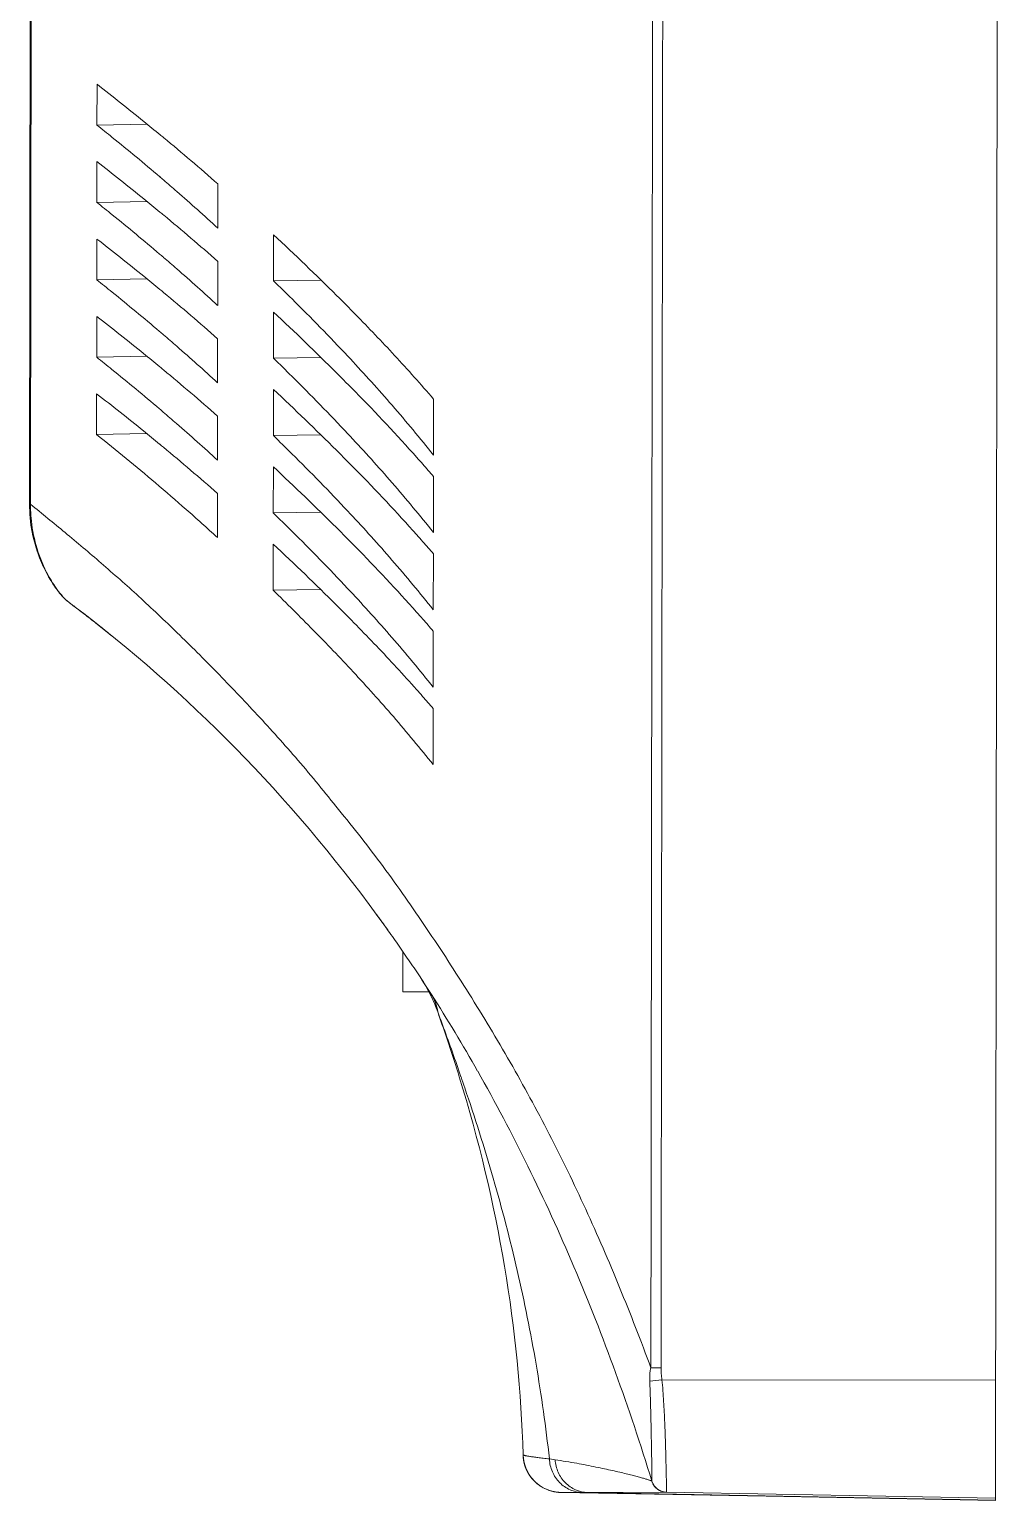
# Model space of a CAD drawing. Header units: millimetres. Extents: x -71336 to -35435, y -26189 to 22712.
# Drawn here: x -68773.88 to -68741.95, y -2242.93 to -2194.67 of the extents above; entities that cross this region are included whole.
import ezdxf

# ---------------------------------------------------------------- set-up
doc = ezdxf.new("R2010")
doc.units = ezdxf.units.MM
doc.layers.add('SC - Equipment', color=7, linetype='Continuous', lineweight=13)

# ---------------------------------------------------------------- blocks, each defined once
blk = doc.blocks.new('*U95')
at = {"layer": 'SC - Equipment', "color": 6}
for p, q in [((-31.733, -96.518), (-31.733, 96.515)), ((-0.037, 63.876), (-0.037, -63.876)), ((0, 63.876), (0, -63.876)), ((-2.201, -51.434), (-2.201, -50.096)), ((-2.201, -51.434), (-3.843, -51.397)), ((-2.201, -53.972), (-2.201, -52.634)), ((-6.169, -54.806), (-6.169, -53.361)), ((-2.201, -53.972), (-3.843, -53.935)), ((-8.002, -56.536), (-8.002, -55.024)), ((-2.201, -56.51), (-2.201, -55.172)), ((-6.169, -57.344), (-6.169, -55.898)), ((-8.002, -56.536), (-9.556, -56.509)), ((-2.201, -56.51), (-3.843, -56.473)), ((-8.002, -59.074), (-8.002, -57.562)), ((-2.201, -59.047), (-2.201, -57.71)), ((-6.169, -59.882), (-6.169, -58.436)), ((-10.444, -59.009), (-10.524, -59.095)), ((-8.002, -59.074), (-9.556, -59.046)), ((-2.201, -59.047), (-3.843, -59.011)), ((-8.002, -61.612), (-8.002, -60.099)), ((-2.201, -61.585), (-2.201, -60.248)), ((-13.255, -62.247), (-13.255, -60.407)), ((-6.169, -62.42), (-6.169, -60.974)), ((-10.444, -61.547), (-10.524, -61.633)), ((-8.002, -61.612), (-9.556, -61.584)), ((-2.201, -61.585), (-3.843, -61.548)), ((-8.002, -64.149), (-8.002, -62.637)), ((-13.255, -64.784), (-13.255, -62.945)), ((-6.169, -64.958), (-6.169, -63.512)), ((-10.444, -64.085), (-10.524, -64.171)), ((-8.002, -64.149), (-9.556, -64.122)), ((0, -63.876), (-0.037, -63.876)), ((-0.012, -64.199), (0, -63.876)), ((-13.255, -67.322), (-13.255, -65.483)), ((-8.002, -66.687), (-8.002, -65.175)), ((-0.608, -66.208), (-0.62, -66.204)), ((-10.444, -66.623), (-10.524, -66.708)), ((-8.002, -66.687), (-9.556, -66.66)), ((-1.251, -67.054), (-1.293, -67.087)), ((-1.079, -66.887), (-1.032, -66.833)), ((-1.032, -66.833), (-0.984, -66.775)), ((-0.987, -66.779), (-0.936, -66.713)), ((-1.763, -67.443), (-1.738, -67.423)), ((-1.694, -67.39), (-1.738, -67.423)), ((-1.435, -67.194), (-1.431, -67.191)), ((-1.356, -67.134), (-1.431, -67.191)), ((-1.293, -67.087), (-1.356, -67.134)), ((-13.255, -69.86), (-13.255, -68.021)), ((-2.182, -67.768), (-2.137, -67.733)), ((-2.627, -68.121), (-2.69, -68.172)), ((-2.69, -68.172), (-2.627, -68.121)), ((-2.686, -68.169), (-2.69, -68.172)), ((-13.255, -72.398), (-13.255, -70.559)), ((-11.651, -77.657), (-11.599, -77.584)), ((-11.629, -77.625), (-11.604, -77.592)), ((-11.621, -77.615), (-11.589, -77.57)), ((-11.604, -77.592), (-11.504, -77.452)), ((-11.581, -77.559), (-11.55, -77.517)), ((-11.486, -77.429), (-11.462, -77.397)), ((-11.449, -77.38), (-11.442, -77.37)), ((-11.443, -77.371), (-11.436, -77.361)), ((-11.425, -77.345), (-11.415, -77.331)), ((-11.421, -77.34), (-11.414, -77.33)), ((-11.414, -77.33), (-11.409, -77.324)), ((-11.803, -77.867), (-11.772, -77.825)), ((-11.772, -77.825), (-11.714, -77.743)), ((-12.268, -78.53), (-12.268, -79.854)), ((-12.857, -79.4), (-12.871, -79.421)), ((-13.126, -79.854), (-12.268, -79.854)), ((-13.417, -80.513), (-13.416, -80.504)), ((-31.733, -92.568), (-20.788, -92.568)), ((-20.758, -92.178), (-20.425, -92.178)), ((-17.097, -95.168), (-17.287, -95.196)), ((-20.46, -95.895), (-20.46, -95.896)), ((-20.937, -96.255), (-31.733, -96.443)), ((-18.357, -96.268), (-31.733, -96.502)), ((-31.733, -96.518), (-24.208, -96.387)), ((-17.481, -96.27), (-24.208, -96.387)), ((-20.937, -96.255), (-20.937, -96.255)), ((-18.357, -96.268), (-20.937, -96.255)), ((-17.481, -96.27), (-18.18, -96.269)), ((-17.481, -96.27), (-17.39, -96.265)), ((-17.474, -96.269), (-17.473, -96.269)), ((-17.473, -96.269), (-17.467, -96.269)), ((-17.467, -96.269), (-17.461, -96.269)), ((-17.461, -96.269), (-17.454, -96.269)), ((-17.454, -96.269), (-17.447, -96.269)), ((-17.447, -96.269), (-17.44, -96.268)), ((-17.44, -96.268), (-17.432, -96.268)), ((-17.432, -96.268), (-17.421, -96.267)), ((-17.32, -96.257), (-17.301, -96.254)), ((-17.209, -96.235), (-17.171, -96.226)), ((-17.171, -96.226), (-17.105, -96.206))]:
    blk.add_line(p, q, dxfattribs=at)
for points in [[(-0.607, -66.208), (-0.46, -65.923), (-0.322, -65.598), (-0.208, -65.261), (-0.117, -64.914), (-0.052, -64.559), (-0.012, -64.199)], [(-0.168, -65.109), (-0.127, -64.956), (-0.123, -64.935)], [(-0.47, -65.941), (-0.337, -65.637), (-0.33, -65.617)], [(-0.272, -65.451), (-0.22, -65.302), (-0.215, -65.282)], [(-0.943, -66.723), (-0.899, -66.663), (-0.853, -66.6), (-0.807, -66.533)], [(-0.936, -66.713), (-0.887, -66.647), (-0.837, -66.577), (-0.788, -66.503), (-0.737, -66.424), (-0.685, -66.34), (-0.632, -66.25), (-0.607, -66.208)], [(-0.807, -66.533), (-0.761, -66.462), (-0.714, -66.389)], [(-1.293, -67.087), (-1.263, -67.064), (-1.217, -67.026), (-1.172, -66.983), (-1.125, -66.937), (-1.079, -66.887)], [(-11.504, -77.452), (-11.495, -77.441), (-11.488, -77.43), (-11.481, -77.421), (-11.475, -77.413)], [(-11.462, -77.397), (-11.456, -77.388), (-11.449, -77.379)], [(-11.437, -77.362), (-11.431, -77.354), (-11.426, -77.347)], [(-11.436, -77.361), (-11.43, -77.353), (-11.423, -77.342)], [(-11.416, -77.333), (-11.416, -77.332), (-11.412, -77.327), (-11.407, -77.321), (-11.402, -77.313)], [(-16.812, -96.065), (-16.799, -96.057), (-16.787, -96.048), (-16.775, -96.04), (-16.763, -96.031), (-16.751, -96.023), (-16.739, -96.014), (-16.727, -96.005), (-16.716, -95.996), (-16.705, -95.987), (-16.693, -95.978), (-16.682, -95.969), (-16.671, -95.959), (-16.661, -95.95), (-16.65, -95.94), (-16.639, -95.931), (-16.629, -95.921), (-16.619, -95.911), (-16.609, -95.901), (-16.599, -95.891), (-16.589, -95.881), (-16.58, -95.871), (-16.57, -95.861), (-16.561, -95.851), (-16.552, -95.841), (-16.543, -95.831), (-16.534, -95.82), (-16.526, -95.81), (-16.517, -95.8), (-16.509, -95.789), (-16.5, -95.779), (-16.492, -95.768), (-16.484, -95.758), (-16.477, -95.747), (-16.469, -95.736), (-16.461, -95.726), (-16.454, -95.715), (-16.447, -95.704), (-16.44, -95.693), (-16.433, -95.683), (-16.426, -95.672), (-16.419, -95.661), (-16.413, -95.65), (-16.406, -95.639), (-16.4, -95.628), (-16.394, -95.618), (-16.388, -95.607), (-16.382, -95.596), (-16.376, -95.585), (-16.371, -95.574), (-16.365, -95.563), (-16.36, -95.552), (-16.355, -95.541), (-16.35, -95.53), (-16.345, -95.519), (-16.34, -95.508), (-16.335, -95.497), (-16.33, -95.486), (-16.326, -95.475), (-16.322, -95.464), (-16.317, -95.453), (-16.313, -95.442), (-16.309, -95.431), (-16.305, -95.42), (-16.301, -95.409), (-16.298, -95.398), (-16.294, -95.387), (-16.291, -95.376), (-16.287, -95.365), (-16.284, -95.354), (-16.281, -95.343), (-16.278, -95.332), (-16.275, -95.321), (-16.272, -95.31), (-16.27, -95.299), (-16.267, -95.288), (-16.265, -95.277), (-16.262, -95.266), (-16.26, -95.255), (-16.258, -95.245), (-16.256, -95.234), (-16.254, -95.223), (-16.252, -95.213), (-16.25, -95.202), (-16.249, -95.191), (-16.247, -95.181), (-16.246, -95.171), (-16.244, -95.16), (-16.243, -95.15), (-16.242, -95.14), (-16.241, -95.13), (-16.24, -95.12), (-16.239, -95.11), (-16.238, -95.1), (-16.237, -95.091), (-16.237, -95.082), (-16.236, -95.073), (-16.236, -95.064), (-16.235, -95.055), (-16.235, -95.048), (-16.235, -95.043), (-16.235, -95.037)], [(-20.935, -96.255), (-20.858, -96.247), (-20.783, -96.228), (-20.713, -96.198), (-20.647, -96.158), (-20.588, -96.108), (-20.538, -96.05), (-20.497, -95.984), (-20.478, -95.942)], [(-17.421, -96.267), (-17.414, -96.267), (-17.406, -96.266), (-17.397, -96.265)], [(-17.397, -96.265), (-17.388, -96.265), (-17.379, -96.264), (-17.369, -96.263), (-17.359, -96.262), (-17.349, -96.26), (-17.339, -96.259), (-17.329, -96.258), (-17.32, -96.257)], [(-17.39, -96.265), (-17.301, -96.254), (-17.216, -96.237)], [(-17.301, -96.254), (-17.298, -96.253), (-17.288, -96.251), (-17.278, -96.25), (-17.267, -96.248), (-17.257, -96.246), (-17.246, -96.243), (-17.235, -96.241), (-17.225, -96.239), (-17.216, -96.237)], [(-17.216, -96.237), (-17.135, -96.215), (-17.059, -96.19)], [(-17.105, -96.206), (-17.026, -96.177), (-16.934, -96.135)]]:
    blk.add_lwpolyline(points, dxfattribs=at)
for centre, radius, start, end in [((42.065, -108.131), 72.982, 129.53828, 131.36884), ((43.963, -110.448), 75.977, 129.40977, 129.53001), ((38.877, -103.926), 66.646, 130.47966, 130.97682), ((40.261, -105.547), 68.778, 130.34061, 130.48058), ((40.903, -106.232), 69.716, 130.99119, 132.4688), ((42.065, -110.669), 72.981, 129.53828, 131.36885), ((43.963, -112.986), 75.977, 129.40978, 129.53001), ((54.614, -122.195), 91.83, 132.98968, 134.78242), ((38.877, -106.464), 66.646, 130.47967, 130.97682), ((40.261, -108.084), 68.778, 130.34062, 130.48058), ((40.903, -108.77), 69.716, 130.99119, 132.46881), ((42.065, -113.207), 72.981, 129.53829, 131.36885), ((43.963, -115.524), 75.977, 129.40978, 129.53002), ((42.612, -110.091), 74.784, 134.78837, 135.45887), ((54.614, -124.733), 91.83, 132.98968, 134.78243), ((38.877, -109.002), 66.646, 130.47967, 130.97683), ((40.261, -110.622), 68.778, 130.34062, 130.48059), ((40.903, -111.308), 69.716, 130.9912, 132.46881), ((42.612, -112.629), 74.784, 134.78837, 135.45887), ((42.065, -115.745), 72.981, 129.5383, 131.36886), ((43.963, -118.061), 75.977, 129.40979, 129.53003), ((31.958, -102.236), 59.901, 135.39629, 138.21519), ((54.614, -127.271), 91.83, 132.98969, 134.78244), ((40.261, -113.16), 68.778, 130.34063, 130.48059), ((40.903, -113.846), 69.716, 130.9912, 132.46882), ((38.877, -111.539), 66.646, 130.47968, 130.97684), ((42.612, -115.167), 74.784, 134.78838, 135.45888), ((42.065, -118.282), 72.981, 129.5383, 131.36887), ((43.963, -120.599), 75.977, 129.40979, 129.53003), ((26.413, -97.229), 52.43, 138.5894, 139.1643), ((27.328, -98.033), 53.648, 138.267, 138.5911), ((31.958, -104.774), 59.901, 135.3963, 138.2152), ((54.614, -129.809), 91.83, 132.98969, 134.78244), ((-4.685, -63.911), 4.648, 353.6587, 358.1425), ((-4.431, -63.922), 4.394, 358.1665, 0.5981), ((42.612, -117.704), 74.784, 134.78839, 135.45888), ((26.413, -99.767), 52.43, 138.5894, 139.1643), ((27.328, -100.571), 53.648, 138.267, 138.5911), ((31.958, -107.312), 59.901, 135.3963, 138.2152), ((54.614, -132.346), 91.83, 132.9897, 134.78245), ((27.328, -103.109), 53.648, 138.267, 138.5911), ((27.586, -105.72), 48.233, 127.4794, 128.0413), ((27.641, -105.792), 48.324, 126.9852, 127.4411), ((27.658, -105.814), 48.352, 126.9852, 127.1371), ((27.678, -105.841), 48.386, 126.7804, 126.9852), ((27.679, -105.843), 48.388, 126.8073, 126.9369), ((26.413, -102.304), 52.43, 138.5894, 139.1644), ((27.527, -105.645), 48.138, 128.1136, 128.7858), ((27.523, -105.64), 48.132, 128.2026, 128.7849), ((27.517, -105.632), 48.122, 128.3725, 128.7853), ((27.543, -105.665), 48.164, 128.1085, 128.3725), ((27.328, -105.646), 53.648, 138.2671, 138.5911), ((26.413, -104.842), 52.43, 138.5894, 139.1644), ((30.424, -108.03), 51.893, 144.204, 144.4385), ((30.253, -107.906), 51.682, 143.7586, 144.2041), ((30.218, -107.881), 51.639, 143.8465, 143.9734), ((-11.809, -77.011), 0.508, 320.2836, 323.7015), ((30.665, -108.201), 52.189, 144.4389, 145.1202), ((30.444, -108.044), 51.918, 144.2834, 144.4377), ((31.044, -108.466), 52.651, 145.1202, 145.8026), ((31.45, -108.741), 53.142, 145.8026, 146.4858), ((-8.638, -82.221), 5.076, 146.5109, 160.3377), ((-8.676, -82.217), 5.041, 146.8911, 155.6126), ((31.893, -109.034), 53.673, 146.5128, 147.1695), ((30.566, -108.158), 52.082, 147.1881, 150.4227), ((-12.04, -80.69), 1.39, 147.1139, 172.3293), ((36.063, -98.202), 52.547, 160.329, 162.7729), ((37.011, -98.532), 53.551, 160.3383, 160.8557), ((-8.681, -82.214), 5.035, 158.6458, 160.1598), ((-8.678, -82.215), 5.038, 155.6197, 158.6459), ((60.818, -108.613), 79.371, 160.89927, 161.17178), ((-42.087, -273.921), 182.599, 83.17605, 83.30145), ((-17.503, -95.001), 1.269, 271, 358.3487), ((-20.946, -95.746), 0.508, 271.015, 342.9698), ((-20.939, -95.749), 0.501, 337.2911, 343.0975), ((-18.156, -39.901), 56.367, 269.7957, 269.975)]:
    blk.add_arc(centre, radius, start, end, dxfattribs=at)
for points, knots in [([(-20.758, -92.178), (-20.758, -84.5), (-20.758, -69.144), (-20.758, -46.109), (-20.758, -26.914), (-20.758, -11.558), (-20.758, -0.041), (-20.758, 11.476), (-20.758, 22.994), (-20.758, 34.511), (-20.758, 46.028), (-20.758, 57.545), (-20.758, 67.143), (-20.758, 74.821), (-20.758, 80.579), (-20.758, 86.338), (-20.776, 90.177), (-20.796, 92.096)], [0, 0, 0, 0, 0.125, 0.25, 0.375, 0.4375, 0.5, 0.5625, 0.625, 0.6875, 0.75, 0.8125, 0.875, 0.90625, 0.9375, 0.96875, 1, 1, 1, 1]), ([(-20.425, -92.18), (-20.425, -91.22), (-20.425, -89.301), (-20.425, -86.421), (-20.425, -83.542), (-20.425, -77.783), (-20.425, -65.306), (-20.425, -46.11), (-20.425, -23.075), (-20.425, -3.879), (-20.425, 11.477), (-20.425, 22.995), (-20.425, 34.512), (-20.425, 46.03), (-20.425, 57.547), (-20.425, 67.145), (-20.425, 74.823), (-20.425, 79.622), (-20.425, 83.462), (-20.423, 85.861), (-20.419, 87.781), (-20.415, 88.98), (-20.41, 89.94), (-20.407, 90.54), (-20.404, 91.02), (-20.402, 91.32), (-20.401, 91.56), (-20.4, 91.71), (-20.399, 91.83), (-20.398, 91.95), (-20.397, 92.04), (-20.396, 92.1)], [0, 0, 0, 0, 0.015625, 0.03125, 0.046875, 0.0625, 0.125, 0.25, 0.375, 0.5, 0.5625, 0.625, 0.6875, 0.75, 0.8125, 0.875, 0.90625, 0.9375, 0.953125, 0.96875, 0.976563, 0.984375, 0.988281, 0.992188, 0.994141, 0.996094, 0.99707, 0.998047, 0.998535, 0.999024, 1, 1, 1, 1]), ([(-4.271, -51.747), (-4.095, -51.602), (-3.411, -51.045), (-2.718, -50.498), (-2.201, -50.096)], [0, 0, 0, 0, 0.258148, 1, 1, 1, 1]), ([(-2.201, -51.434), (-2.369, -51.568), (-3.062, -52.123), (-3.748, -52.688), (-4.261, -53.124)], [0, 0, 0, 0, 0.241737, 1, 1, 1, 1]), ([(-4.271, -54.284), (-4.095, -54.14), (-3.411, -53.582), (-2.718, -53.036), (-2.201, -52.634)], [0, 0, 0, 0, 0.258148, 1, 1, 1, 1]), ([(-2.201, -53.972), (-2.369, -54.105), (-3.062, -54.66), (-3.748, -55.225), (-4.261, -55.661)], [0, 0, 0, 0, 0.241737, 1, 1, 1, 1]), ([(-4.271, -56.822), (-4.095, -56.677), (-3.411, -56.12), (-2.718, -55.574), (-2.201, -55.172)], [0, 0, 0, 0, 0.258148, 1, 1, 1, 1]), ([(-8.002, -56.536), (-8.205, -56.733), (-9.032, -57.544), (-9.844, -58.371), (-10.444, -59.009)], [0, 0, 0, 0, 0.243965, 1, 1, 1, 1]), ([(-2.201, -56.51), (-2.369, -56.643), (-3.062, -57.198), (-3.748, -57.763), (-4.261, -58.199)], [0, 0, 0, 0, 0.241737, 1, 1, 1, 1]), ([(-13.255, -60.407), (-12.837, -59.924), (-11.996, -58.986), (-11.125, -58.077), (-10.69, -57.636)], [0, 0, 0, 0, 0.507833, 1, 1, 1, 1]), ([(-4.271, -59.36), (-4.095, -59.215), (-3.411, -58.658), (-2.718, -58.111), (-2.201, -57.71)], [0, 0, 0, 0, 0.258148, 1, 1, 1, 1]), ([(-10.524, -59.095), (-10.991, -59.593), (-11.924, -60.624), (-12.815, -61.692), (-13.255, -62.247)], [0, 0, 0, 0, 0.49105, 1, 1, 1, 1]), ([(-8.002, -59.074), (-8.205, -59.271), (-9.032, -60.082), (-9.844, -60.909), (-10.444, -61.547)], [0, 0, 0, 0, 0.243965, 1, 1, 1, 1]), ([(-2.201, -59.047), (-2.369, -59.181), (-3.062, -59.736), (-3.748, -60.301), (-4.261, -60.737)], [0, 0, 0, 0, 0.241737, 1, 1, 1, 1]), ([(-4.271, -61.898), (-4.095, -61.753), (-3.411, -61.196), (-2.718, -60.649), (-2.201, -60.248)], [0, 0, 0, 0, 0.258148, 1, 1, 1, 1]), ([(-10.524, -61.633), (-10.991, -62.131), (-11.924, -63.162), (-12.815, -64.23), (-13.255, -64.784)], [0, 0, 0, 0, 0.49105, 1, 1, 1, 1]), ([(-8.002, -61.612), (-8.205, -61.809), (-9.032, -62.619), (-9.844, -63.447), (-10.444, -64.085)], [0, 0, 0, 0, 0.243965, 1, 1, 1, 1]), ([(-2.201, -61.585), (-2.853, -62.104), (-3.842, -62.91), (-5.157, -64.044), (-5.829, -64.647), (-6.169, -64.958)], [0, 0, 0, 0, 0.47988, 0.734953, 1, 1, 1, 1]), ([(-10.524, -64.171), (-10.991, -64.669), (-11.924, -65.699), (-12.815, -66.768), (-13.255, -67.322)], [0, 0, 0, 0, 0.49105, 1, 1, 1, 1]), ([(-8.002, -64.149), (-8.205, -64.346), (-9.032, -65.157), (-9.844, -65.985), (-10.444, -66.623)], [0, 0, 0, 0, 0.243965, 1, 1, 1, 1]), ([(-10.149, -73.874), (-9.719, -73.326), (-9.06, -72.528), (-8.158, -71.505), (-7.489, -70.774), (-6.824, -70.068), (-5.955, -69.167), (-4.886, -68.102), (-3.618, -66.909), (-2.384, -65.818), (-1.195, -64.818), (-0.416, -64.182), (-0.037, -63.875)], [0, 0, 0, 0, 0.146668, 0.217677, 0.287206, 0.355291, 0.421927, 0.550633, 0.672887, 0.788404, 0.897367, 1, 1, 1, 1]), ([(-0.065, -64.425), (-0.099, -64.735), (-0.228, -65.35), (-0.469, -65.931), (-0.62, -66.204)], [0, 0, 0, 0, 0.500247, 1, 1, 1, 1]), ([(-0.62, -66.204), (-0.665, -66.287), (-0.76, -66.449), (-0.913, -66.679), (-1.051, -66.854), (-1.165, -66.976), (-1.222, -67.03), (-1.251, -67.054)], [0, 0, 0, 0, 0.267154, 0.528993, 0.778059, 0.893698, 1, 1, 1, 1]), ([(-8.002, -66.687), (-8.442, -67.115), (-9.33, -67.994), (-10.652, -69.368), (-11.975, -70.835), (-12.831, -71.865), (-13.255, -72.398)], [0, 0, 0, 0, 0.237143, 0.482675, 0.736889, 1, 1, 1, 1]), ([(-10.524, -66.708), (-10.991, -67.207), (-11.924, -68.237), (-12.815, -69.306), (-13.255, -69.86)], [0, 0, 0, 0, 0.49105, 1, 1, 1, 1]), ([(-12.707, -69.935), (-12.276, -69.452), (-11.411, -68.517), (-10.517, -67.608), (-10.073, -67.167)], [0, 0, 0, 0, 0.508112, 1, 1, 1, 1]), ([(-10.149, -73.874), (-10.658, -74.482), (-11.655, -75.76), (-12.829, -77.432), (-13.757, -78.832), (-14.451, -79.916), (-15.133, -81.025), (-15.802, -82.161), (-16.454, -83.324), (-17.087, -84.515), (-17.698, -85.734), (-18.487, -87.403), (-19.416, -89.546), (-20.097, -91.295), (-20.425, -92.18)], [0, 0, 0, 0, 0.112763, 0.230389, 0.290639, 0.351662, 0.413426, 0.475922, 0.539145, 0.603101, 0.667792, 0.733174, 0.865694, 1, 1, 1, 1]), ([(-13.418, -80.505), (-13.483, -80.681), (-13.743, -81.391), (-13.998, -82.103), (-14.183, -82.64)], [0, 0, 0, 0, 0.249013, 1, 1, 1, 1]), ([(-14.73, -82.45), (-15.311, -83.472), (-16.427, -85.585), (-17.938, -88.884), (-19.299, -92.331), (-20.092, -94.696), (-20.46, -95.895)], [0, 0, 0, 0, 0.240893, 0.489248, 0.742989, 1, 1, 1, 1]), ([(-14.306, -82.997), (-14.641, -83.98), (-15.272, -85.964), (-16.065, -88.988), (-16.688, -92.059), (-16.982, -94.129), (-17.097, -95.168)], [0, 0, 0, 0, 0.249085, 0.499012, 0.749372, 1, 1, 1, 1]), ([(-20.937, -96.255), (-20.937, -96.255), (-20.937, -96.254), (-20.938, -96.253), (-20.938, -96.249), (-20.939, -96.244), (-20.939, -96.236), (-20.94, -96.226), (-20.94, -96.214), (-20.94, -96.2), (-20.94, -96.176), (-20.94, -96.141), (-20.94, -96.093), (-20.94, -96.036), (-20.939, -95.971), (-20.938, -95.898), (-20.936, -95.784), (-20.933, -95.623), (-20.927, -95.408), (-20.921, -95.165), (-20.914, -94.898), (-20.905, -94.608), (-20.894, -94.299), (-20.881, -93.972), (-20.866, -93.633), (-20.839, -93.163), (-20.812, -92.807), (-20.788, -92.568)], [0, 0, 0, 0, 0.000104, 0.000341, 0.001256, 0.002767, 0.004874, 0.007576, 0.010873, 0.014766, 0.019254, 0.030009, 0.043108, 0.058499, 0.076157, 0.096058, 0.118137, 0.16857, 0.227056, 0.292969, 0.365677, 0.444499, 0.528707, 0.617468, 0.709843, 0.804994, 1, 1, 1, 1]), ([(-20.788, -92.568), (-20.78, -92.503), (-20.77, -92.406), (-20.76, -92.276), (-20.758, -92.211), (-20.758, -92.178)], [0, 0, 0, 0, 0.499989, 0.749995, 1, 1, 1, 1]), ([(-20.46, -95.894), (-20.46, -95.894), (-20.461, -95.892), (-20.461, -95.888), (-20.461, -95.883), (-20.462, -95.875), (-20.462, -95.866), (-20.462, -95.849), (-20.463, -95.824), (-20.463, -95.788), (-20.463, -95.744), (-20.462, -95.693), (-20.462, -95.635), (-20.461, -95.57), (-20.46, -95.468), (-20.457, -95.325), (-20.454, -95.134), (-20.45, -94.92), (-20.445, -94.684), (-20.441, -94.428), (-20.435, -94.154), (-20.426, -93.762), (-20.413, -93.248), (-20.398, -92.829), (-20.391, -92.615)], [0, 0, 0, 0, 0.000532, 0.001655, 0.003371, 0.005671, 0.008552, 0.012014, 0.020688, 0.031692, 0.044997, 0.060554, 0.078343, 0.098344, 0.120486, 0.170942, 0.229312, 0.294936, 0.367179, 0.445449, 0.529091, 0.617316, 0.80415, 1, 1, 1, 1]), ([(-20.391, -92.615), (-20.389, -92.578), (-20.388, -92.505), (-20.39, -92.394), (-20.4, -92.285), (-20.414, -92.213), (-20.424, -92.178)], [0, 0, 0, 0, 0.251833, 0.502981, 0.752789, 1, 1, 1, 1]), ([(-16.235, -95.037), (-16.235, -95.039), (-16.24, -95.043), (-16.25, -95.047), (-16.268, -95.053), (-16.291, -95.059), (-16.322, -95.065), (-16.359, -95.073), (-16.404, -95.08), (-16.476, -95.092), (-16.583, -95.108), (-16.731, -95.127), (-16.905, -95.147), (-17.03, -95.161), (-17.097, -95.168)], [0, 0, 0, 0, 0.006206, 0.019198, 0.03969, 0.067824, 0.103639, 0.147146, 0.198337, 0.257194, 0.397807, 0.568718, 0.769595, 1, 1, 1, 1]), ([(-17.287, -95.196), (-17.524, -95.232), (-17.971, -95.306), (-18.511, -95.409), (-18.901, -95.49), (-19.16, -95.547), (-19.398, -95.601), (-19.613, -95.652), (-19.804, -95.7), (-19.972, -95.743), (-20.115, -95.782), (-20.219, -95.812), (-20.29, -95.833), (-20.333, -95.846), (-20.37, -95.858), (-20.401, -95.869), (-20.425, -95.878), (-20.441, -95.884), (-20.45, -95.889), (-20.455, -95.891), (-20.458, -95.893), (-20.46, -95.895), (-20.46, -95.895)], [0, 0, 0, 0, 0.221467, 0.417952, 0.506463, 0.588276, 0.663224, 0.73113, 0.791813, 0.84509, 0.89078, 0.928716, 0.944727, 0.95874, 0.970735, 0.980695, 0.988604, 0.99445, 0.996595, 0.998223, 0.999344, 1, 1, 1, 1]), ([(-18.357, -96.268), (-18.222, -96.266), (-17.949, -96.206), (-17.603, -95.968), (-17.364, -95.616), (-17.296, -95.337), (-17.287, -95.196)], [0, 0, 0, 0, 0.244486, 0.491698, 0.743688, 1, 1, 1, 1]), ([(-18.18, -96.269), (-18.043, -96.266), (-17.765, -96.205), (-17.413, -95.96), (-17.172, -95.598), (-17.105, -95.312), (-17.097, -95.168)], [0, 0, 0, 0, 0.244005, 0.491014, 0.743205, 1, 1, 1, 1]), ([(-20.937, -96.255), (-20.888, -96.254), (-20.79, -96.238), (-20.657, -96.173), (-20.547, -96.073), (-20.496, -95.987), (-20.477, -95.942)], [0, 0, 0, 0, 0.249655, 0.499816, 0.749749, 1, 1, 1, 1])]:
    blk.add_open_spline(points, degree=3, knots=knots, dxfattribs=at)
for points in [[(-1.431, -67.191), (-5.227, -70.05), (-8.56, -73.437), (-11.43, -77.352)], [(-2.684, -68.167), (-2.685, -68.168), (-2.685, -68.168), (-2.686, -68.169)], [(-2.627, -68.121), (-2.627, -68.121), (-2.627, -68.121), (-2.627, -68.121)], [(-2.627, -68.121), (-2.627, -68.121), (-2.627, -68.121), (-2.627, -68.121)], [(-2.627, -68.121), (-2.627, -68.121), (-2.627, -68.121), (-2.627, -68.121)], [(-14.127, -82.639), (-15.413, -86.792), (-16.116, -90.924), (-16.235, -95.037)], [(-20.46, -95.895), (-20.46, -95.895), (-20.46, -95.895), (-20.46, -95.894)]]:
    blk.add_open_spline(points, degree=3, dxfattribs=at)

msp = doc.modelspace()

# ---------------------------------------------------------------- block references
at = {"layer": 'SC - Equipment', "xscale": -1, "rotation": 359.9301549094668}
msp.add_blockref('*U95', (-68773.801, -2146.37), dxfattribs=at)

doc.saveas('drawing.dxf')
